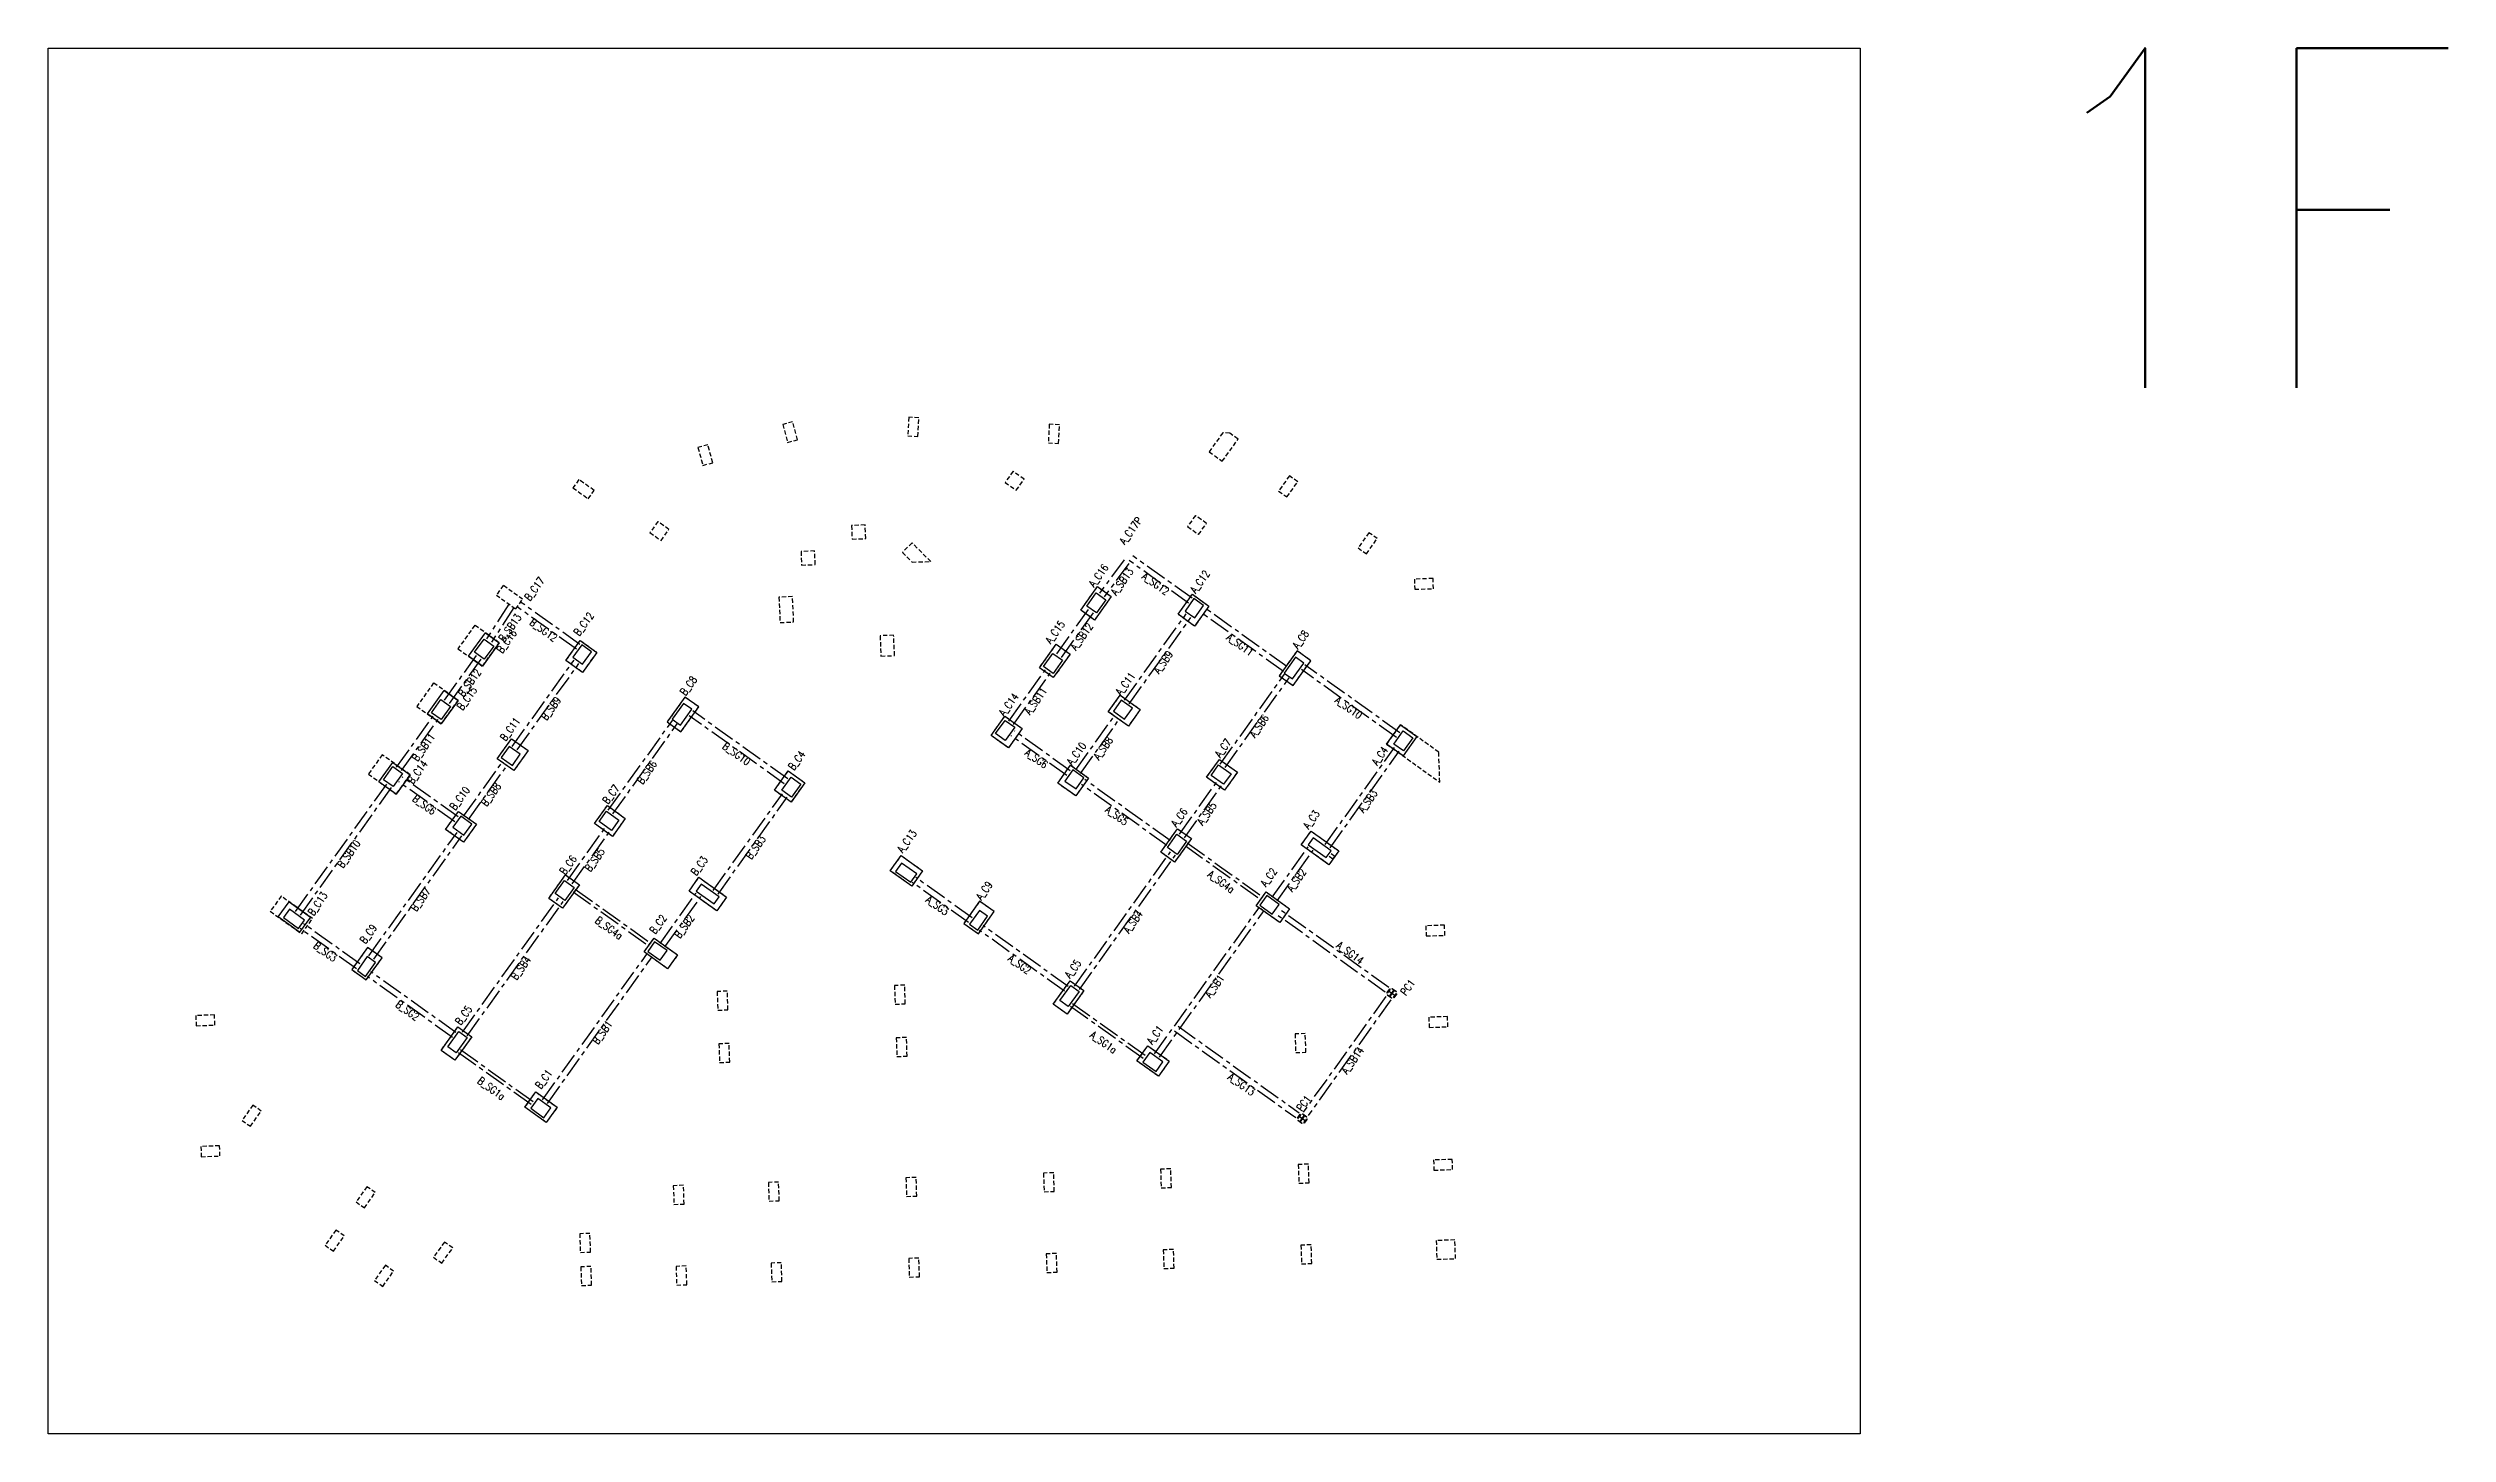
# Model space of a CAD drawing. Header units: millimetres. Extents: x 39613 to 69886, y 27475 to 191272.
# Drawn here: x 50002 to 64126, y 27475 to 35631 of the extents above; entities that cross this region are included whole.
import ezdxf
from ezdxf.enums import TextEntityAlignment as Align

# ---------------------------------------------------------------- set-up
doc = ezdxf.new("R2010")
doc.units = ezdxf.units.MM
doc.header["$LTSCALE"] = 100
doc.header["$MEASUREMENT"] = 0
doc.linetypes.add('CENTER', pattern=[2, 1.25, -0.25, 0.25, -0.25])
doc.linetypes.add('HIDDEN', pattern=[0.375, 0.25, -0.125])
for name, color, linetype in [('TC-COLUMN', 1, 'Continuous'), ('TC-TB', 2, 'Continuous'), ('TC-TC', 4, 'Continuous'), ('TC-虛柱', 4, 'HIDDEN'), ('TC-鋼柱', 11, 'Continuous'), ('TC-鋼粱', 183, 'CENTER')]:
    doc.layers.add(name, color=color, linetype=linetype)
doc.styles.get("Standard").update_dxf_attribs({"font": 'txt.shx', "width": 0.8, "bigfont": 'ae.shx'})

msp = doc.modelspace()

# ---------------------------------------------------------------- linework, layer by layer
at = {"layer": 'Defpoints'}
msp.add_lwpolyline([(50001.56, 35630.59), (60666.19, 35630.59), (60666.19, 27475.22), (50001.56, 27475.22)], close=True, dxfattribs=at)
at = {"layer": 'TC-COLUMN'}
for points in [[(56079.38, 32322.99), (56178.24, 32461.29), (56259.6, 32403.13), (56160.73, 32264.84)], [(56652.05, 32298.32), (56736.38, 32416.28), (56834, 32346.49), (56749.67, 32228.53)], [(52476.93, 32051.1), (52575.79, 32189.4), (52657.15, 32131.24), (52558.28, 31992.95)], [(53049.6, 32026.43), (53133.93, 32144.39), (53231.55, 32074.6), (53147.22, 31956.64)], [(55836.93, 31983.85), (55935.8, 32122.15), (56017.15, 32063.99), (55918.29, 31925.69)], [(57247.88, 31937.08), (57329.23, 31878.93), (57433.91, 32025.37), (57352.55, 32083.52)], [(52234.49, 31711.96), (52333.35, 31850.26), (52414.7, 31792.1), (52315.84, 31653.8)], [(53645.43, 31665.19), (53726.78, 31607.04), (53831.46, 31753.48), (53750.11, 31811.63)], [(56311.64, 31822.52), (56429.6, 31738.2), (56359.82, 31640.58), (56241.86, 31724.9)], [(55633.36, 31699.07), (55735.04, 31626.38), (55653.63, 31512.49), (55551.94, 31585.18)], [(57879.23, 31534.92), (57960.65, 31648.81), (58058.27, 31579.02), (57976.85, 31465.13)], [(52645.51, 31448.65), (52729.83, 31566.61), (52827.46, 31496.82), (52743.13, 31378.86)], [(52030.91, 31427.18), (52132.59, 31354.49), (52051.18, 31240.6), (51949.49, 31313.29)], [(54276.78, 31263.03), (54358.2, 31376.92), (54455.82, 31307.13), (54374.4, 31193.24)], [(56019.69, 31410.68), (56125.44, 31335.07), (56049.84, 31229.32), (55944.08, 31304.92)], [(56896.03, 31444.92), (57001.79, 31369.32), (56926.19, 31263.56), (56820.43, 31339.16)], [(52417.24, 31138.79), (52522.99, 31063.18), (52447.39, 30957.43), (52341.63, 31033.03)], [(53293.58, 31173.03), (53399.34, 31097.43), (53323.74, 30991.67), (53217.98, 31067.27)], [(56551.03, 30898.69), (56649.89, 31036.99), (56731.24, 30978.83), (56632.38, 30840.53)], [(55022.54, 30879.03), (55148.64, 30788.89), (55084.66, 30699.4), (54958.57, 30789.54)], [(52948.58, 30626.8), (53047.44, 30765.1), (53128.79, 30706.94), (53029.93, 30568.64)], [(57250.68, 30484.58), (57112.38, 30583.44), (57170.54, 30664.79), (57308.83, 30565.93)], [(51420.09, 30607.14), (51546.19, 30517), (51482.22, 30427.51), (51356.12, 30517.65)], [(55569.98, 30549.14), (55484.67, 30610.13), (55391.62, 30479.97), (55476.93, 30418.98)], [(53648.23, 30212.69), (53509.93, 30311.55), (53568.09, 30392.9), (53706.38, 30294.04)], [(51967.53, 30277.25), (51882.22, 30338.24), (51789.17, 30208.08), (51874.48, 30147.09)], [(55917.71, 30004.18), (56016.58, 30142.47), (56097.93, 30084.32), (55999.06, 29946.02)], [(52315.26, 29732.29), (52414.13, 29870.58), (52495.48, 29812.43), (52396.61, 29674.13)], [(56474.49, 29759.81), (56600.59, 29669.66), (56536.62, 29580.18), (56410.52, 29670.32)], [(52872.04, 29487.92), (52998.14, 29397.77), (52934.17, 29308.29), (52808.07, 29398.43)]]:
    msp.add_lwpolyline(points, close=True, dxfattribs=at)
for points in [[(57377.2, 30941.31), (57435.35, 31022.66), (57598.05, 30906.35), (57539.9, 30825), (57377.2, 30941.31)], [(53774.75, 30669.42), (53832.9, 30750.77), (53995.6, 30634.46), (53937.45, 30553.11), (53774.75, 30669.42)]]:
    msp.add_lwpolyline(points, dxfattribs=at)
at = {"layer": 'TC-虛柱'}
for points in [[(54354.73, 33309.71), (54412.65, 33325.38), (54383.92, 33431.56), (54326.01, 33415.9)], [(55061.47, 33347.59), (55121.4, 33344.63), (55126.82, 33454.5), (55066.9, 33457.46)], [(55889.02, 33306.73), (55948.94, 33303.77), (55954.37, 33413.63), (55894.44, 33416.59)], [(56915.31, 33366.25), (56835.35, 33254.39), (56912.63, 33199.14), (57005.68, 33329.31), (56956.82, 33364.14)], [(53855.7, 33174.71), (53913.62, 33190.38), (53884.9, 33296.56), (53826.98, 33280.89)], [(53126.25, 33091.32), (53091.36, 33042.51), (53180.84, 32978.54), (53215.74, 33027.35)], [(55634.88, 33074.63), (55699.97, 33028.1), (55746.49, 33093.18), (55681.41, 33139.71)], [(57243.95, 33023.65), (57292.77, 32988.76), (57356.74, 33078.25), (57307.93, 33113.14)], [(53544.42, 32779.19), (53609.5, 32732.66), (53656.03, 32797.74), (53590.95, 32844.27)], [(54734.12, 32740.4), (54814.03, 32744.1), (54810.34, 32824.02), (54730.42, 32820.32)], [(56708.25, 32814.55), (56773.34, 32768.02), (56819.86, 32833.1), (56754.78, 32879.63)], [(57711.79, 32689.21), (57760.61, 32654.31), (57824.58, 32743.8), (57775.77, 32778.69)], [(54436.93, 32587.57), (54516.85, 32591.26), (54513.15, 32671.18), (54433.23, 32667.48)], [(58042.98, 32505.44), (58044.96, 32445.47), (58154.9, 32449.11), (58152.92, 32509.07)], [(52680.93, 32468.39), (52640.22, 32411.45), (52754.12, 32330.03), (52794.82, 32386.98)], [(54310.1, 32249.49), (54390.02, 32253.19), (54383.08, 32403.03), (54303.17, 32399.33)], [(56079.38, 32322.99), (56178.24, 32461.29), (56259.59, 32403.13), (56160.73, 32264.84)], [(56652.05, 32298.32), (56736.38, 32416.27), (56834, 32346.49), (56749.67, 32228.53)], [(52558.51, 31992.78), (52657.38, 32131.08), (52513.39, 32234.01), (52414.52, 32095.72)], [(53049.6, 32026.43), (53133.93, 32144.39), (53231.55, 32074.6), (53147.22, 31956.64)], [(54904, 32052.05), (54983.91, 32055.75), (54978.37, 32175.63), (54898.45, 32171.93)], [(55836.93, 31983.85), (55935.8, 32122.14), (56017.15, 32063.99), (55918.29, 31925.69)], [(57247.88, 31937.08), (57329.23, 31878.93), (57433.91, 32025.36), (57352.55, 32083.52)], [(52316.07, 31653.64), (52414.93, 31791.94), (52270.94, 31894.87), (52172.08, 31756.57)], [(53645.43, 31665.19), (53726.78, 31607.04), (53831.46, 31753.48), (53750.1, 31811.63)], [(56311.64, 31822.52), (56429.6, 31738.19), (56359.82, 31640.57), (56241.86, 31724.9)], [(55633.35, 31699.07), (55735.04, 31626.38), (55653.63, 31512.49), (55551.94, 31585.18)], [(52645.51, 31448.65), (52729.83, 31566.61), (52827.45, 31496.82), (52743.13, 31378.86)], [(52051.41, 31240.43), (52132.82, 31354.32), (51968.5, 31471.8), (51887.08, 31357.91)], [(54276.78, 31263.03), (54358.2, 31376.92), (54455.82, 31307.13), (54374.4, 31193.24)], [(56019.68, 31410.68), (56125.44, 31335.07), (56049.84, 31229.32), (55944.08, 31304.92)], [(56896.03, 31444.92), (57001.79, 31369.32), (56926.18, 31263.56), (56820.43, 31339.16)], [(52417.24, 31138.79), (52522.99, 31063.19), (52447.39, 30957.43), (52341.63, 31033.03)], [(53293.58, 31173.03), (53399.34, 31097.43), (53323.74, 30991.67), (53217.98, 31067.27)], [(56551.03, 30898.69), (56649.89, 31036.98), (56731.24, 30978.83), (56632.38, 30840.53)], [(55022.54, 30879.03), (55148.63, 30788.89), (55084.66, 30699.4), (54958.57, 30789.54)], [(52948.58, 30626.8), (53047.44, 30765.1), (53128.79, 30706.94), (53029.93, 30568.64)], [(57250.68, 30484.57), (57112.38, 30583.44), (57170.54, 30664.79), (57308.83, 30565.92)], [(51494.65, 30418.62), (51558.62, 30508.11), (51373.95, 30640.12), (51309.98, 30550.64)], [(55569.97, 30549.14), (55484.67, 30610.13), (55391.62, 30479.97), (55476.93, 30418.98)], [(53648.23, 30212.69), (53509.93, 30311.55), (53568.09, 30392.9), (53706.38, 30294.04)], [(58110.43, 30465.54), (58112.41, 30405.57), (58222.35, 30409.21), (58220.37, 30469.17)], [(51967.52, 30277.25), (51882.22, 30338.24), (51789.17, 30208.08), (51874.48, 30147.09)], [(55043.49, 30116.19), (54983.52, 30114.15), (54987.25, 30004.22), (55047.22, 30006.25)], [(55917.71, 30004.18), (56016.58, 30142.47), (56097.93, 30084.32), (55999.06, 29946.02)], [(53999.58, 30080.79), (53939.62, 30078.75), (53943.34, 29968.82), (54003.31, 29970.85)], [(50983.76, 29881.6), (50981.43, 29941.55), (50871.51, 29937.29), (50873.84, 29877.33)], [(52315.26, 29732.29), (52414.13, 29870.58), (52495.48, 29812.43), (52396.61, 29674.13)], [(55053.93, 29808.4), (54993.96, 29806.37), (54997.69, 29696.43), (55057.65, 29698.47)], [(57401, 29831.36), (57341.04, 29829.33), (57344.76, 29719.39), (57404.73, 29721.43)], [(58128.22, 29927.54), (58130.2, 29867.58), (58240.14, 29871.21), (58238.16, 29931.18)], [(54010.02, 29773.01), (53950.05, 29770.97), (53953.78, 29661.04), (54013.75, 29663.07)], [(56474.49, 29759.8), (56600.59, 29669.66), (56536.62, 29580.18), (56410.52, 29670.32)], [(51256.49, 29375.31), (51207.68, 29410.2), (51143.7, 29320.71), (51192.51, 29285.82)], [(52872.04, 29487.92), (52998.14, 29397.77), (52934.17, 29308.29), (52808.07, 29398.43)], [(51013.65, 29111.16), (51011.33, 29171.11), (50901.41, 29166.85), (50903.73, 29106.89)], [(54301.37, 28957.41), (54241.41, 28955.38), (54245.14, 28845.44), (54305.1, 28847.48)], [(55110.91, 28984.86), (55050.94, 28982.83), (55054.67, 28872.89), (55114.64, 28874.93)], [(55920.44, 29012.31), (55860.48, 29010.28), (55864.21, 28900.34), (55924.17, 28902.38)], [(56609.26, 29035.67), (56549.3, 29033.64), (56553.03, 28923.7), (56612.99, 28925.73)], [(57419.8, 29063.16), (57359.83, 29061.13), (57363.56, 28951.19), (57423.52, 28953.22)], [(58155.99, 29087.47), (58157.97, 29027.51), (58267.91, 29031.14), (58265.93, 29091.11)], [(51927.63, 28895.52), (51878.82, 28930.42), (51814.85, 28840.93), (51863.66, 28806.04)], [(53741.7, 28938.43), (53681.73, 28936.4), (53685.46, 28826.46), (53745.42, 28828.5)], [(51745.31, 28640.49), (51696.5, 28675.38), (51632.53, 28585.9), (51681.34, 28551)], [(52383.19, 28569.85), (52334.38, 28604.75), (52270.41, 28515.26), (52319.22, 28480.37)], [(53190.96, 28655.5), (53131, 28653.47), (53134.73, 28543.53), (53194.69, 28545.57)], [(55936.54, 28537.53), (55876.57, 28535.5), (55880.3, 28425.56), (55940.27, 28427.6)], [(56625.36, 28560.94), (56565.4, 28558.91), (56569.12, 28448.97), (56629.09, 28451.01)], [(57435.58, 28588.42), (57375.62, 28586.38), (57379.35, 28476.45), (57439.31, 28478.48)], [(58175.3, 28503.53), (58285.24, 28507.16), (58281.6, 28617.1), (58171.66, 28613.47)], [(52035.81, 28432.82), (51987, 28467.71), (51923.03, 28378.23), (51971.84, 28343.34)], [(53197.2, 28461.02), (53137.24, 28458.99), (53140.96, 28349.05), (53200.93, 28351.09)], [(53757.79, 28463.71), (53697.83, 28461.67), (53701.56, 28351.74), (53761.52, 28353.77)], [(54317.47, 28482.68), (54257.51, 28480.65), (54261.23, 28370.71), (54321.2, 28372.75)], [(55127.01, 28510.14), (55067.04, 28508.1), (55070.77, 28398.17), (55130.73, 28400.2)]]:
    msp.add_lwpolyline(points, close=True, dxfattribs=at)
for points in [[(55086.97, 32606.09), (55197.18, 32608.91), (55087.08, 32719.23), (55030.46, 32662.72), (55086.97, 32606.09)], [(58192.54, 31310.94), (58186.71, 31487.2), (57960.65, 31648.81), (57879.23, 31534.92), (58192.54, 31310.94)], [(57377.19, 30941.31), (57435.35, 31022.66), (57598.05, 30906.35), (57539.9, 30825), (57377.19, 30941.31)], [(53774.75, 30669.42), (53832.9, 30750.77), (53995.6, 30634.46), (53937.45, 30553.11), (53774.75, 30669.42)]]:
    msp.add_lwpolyline(points, dxfattribs=at)
at = {"layer": 'TC-鋼柱'}
for points in [[(56170.09, 32424.09), (56227.04, 32383.38), (56171.79, 32306.1), (56114.84, 32346.81)], [(56750.56, 32277.06), (56802.9, 32350.28), (56745.96, 32390.99), (56693.62, 32317.77)], [(52567.64, 32152.2), (52624.59, 32111.49), (52569.34, 32034.21), (52512.4, 32074.92)], [(53148.11, 32005.17), (53200.45, 32078.39), (53143.51, 32119.1), (53091.17, 32045.88)], [(55916.02, 32068.68), (55972.96, 32027.97), (55917.71, 31950.69), (55860.77, 31991.4)], [(57326.34, 31917.87), (57393.22, 32011.43), (57344.41, 32046.32), (57277.53, 31952.77)], [(52313.57, 31796.79), (52370.51, 31756.08), (52315.26, 31678.8), (52258.32, 31719.51)], [(56336.87, 31681.56), (56383.4, 31746.64), (56318.32, 31793.17), (56271.79, 31728.09)], [(53723.89, 31645.98), (53790.77, 31739.54), (53741.96, 31774.43), (53675.08, 31680.88)], [(55633.93, 31674.08), (55690.87, 31633.37), (55635.62, 31556.09), (55578.68, 31596.8)], [(52734.42, 31409.67), (52780.95, 31474.75), (52715.87, 31521.28), (52669.34, 31456.2)], [(57977.49, 31612.19), (58034.44, 31571.48), (57979.19, 31494.19), (57922.24, 31534.9)], [(52031.48, 31402.19), (52088.42, 31361.48), (52033.18, 31284.2), (51976.23, 31324.91)], [(56051.89, 31270.88), (56098.41, 31335.96), (56033.33, 31382.48), (55986.81, 31317.4)], [(56890.79, 31411.79), (56964, 31359.45), (56920.39, 31298.44), (56847.17, 31350.78)], [(54375.04, 31340.3), (54431.99, 31299.59), (54376.74, 31222.3), (54319.79, 31263.01)], [(52449.44, 30998.99), (52495.96, 31064.07), (52430.88, 31110.59), (52384.36, 31045.51)], [(53288.34, 31139.9), (53361.55, 31087.56), (53317.94, 31026.55), (53244.72, 31078.89)], [(56644.65, 31003.86), (56701.59, 30963.15), (56646.35, 30885.87), (56589.4, 30926.57)], [(57524.75, 30866.56), (57553.83, 30907.24), (57448.07, 30982.84), (57419, 30942.16)], [(55079.15, 30721.78), (55114.04, 30770.59), (55024.56, 30834.56), (54989.67, 30785.75)], [(53042.2, 30731.97), (53099.14, 30691.26), (53043.9, 30613.98), (52986.95, 30654.68)], [(53922.3, 30594.67), (53951.38, 30635.35), (53845.62, 30710.95), (53816.55, 30670.27)], [(51476.7, 30449.89), (51511.6, 30498.7), (51422.11, 30562.67), (51387.22, 30513.86)], [(55473.45, 30439.91), (55531.6, 30521.26), (55482.79, 30556.15), (55424.64, 30474.8)], [(57206.52, 30534.58), (57247.23, 30591.53), (57174.02, 30643.86), (57133.31, 30586.92)], [(53604.07, 30262.69), (53644.78, 30319.64), (53571.57, 30371.98), (53530.86, 30315.03)], [(51871, 30168.02), (51929.15, 30249.37), (51880.34, 30284.26), (51822.19, 30202.91)], [(56021.22, 30114.57), (56070.03, 30079.68), (56006.06, 29990.19), (55957.24, 30025.09)], [(57881.52, 30070.54), (57898.97, 30094.95), (57901.41, 30093.2), (57893.27, 30081.81), (57910.35, 30069.6), (57922.57, 30086.69), (57911.18, 30094.83), (57912.92, 30097.27), (57937.33, 30079.82), (57935.58, 30077.38), (57924.19, 30085.52), (57911.98, 30068.44), (57929.06, 30056.23), (57937.21, 30067.62), (57939.65, 30065.87), (57922.2, 30041.47), (57919.76, 30043.21), (57927.9, 30054.6), (57910.82, 30066.81), (57898.6, 30049.73), (57909.99, 30041.59), (57908.25, 30039.15), (57883.84, 30056.59), (57885.59, 30059.03), (57896.98, 30050.89), (57909.19, 30067.97), (57892.11, 30080.19), (57883.96, 30068.8)], [(52418.77, 29842.68), (52467.58, 29807.79), (52403.61, 29718.3), (52354.79, 29753.2)], [(56522.97, 29608.37), (56563.68, 29665.32), (56486.39, 29720.57), (56445.69, 29663.62)], [(52920.52, 29336.48), (52961.23, 29393.43), (52883.94, 29448.68), (52843.24, 29391.73)], [(57354.36, 29333.12), (57371.81, 29357.52), (57374.25, 29355.78), (57366.11, 29344.39), (57383.19, 29332.18), (57395.41, 29349.26), (57384.02, 29357.4), (57385.76, 29359.84), (57410.17, 29342.4), (57408.42, 29339.96), (57397.03, 29348.1), (57384.82, 29331.01), (57401.9, 29318.8), (57410.05, 29330.19), (57412.49, 29328.45), (57395.04, 29304.04), (57392.6, 29305.78), (57400.74, 29317.17), (57383.66, 29329.39), (57371.44, 29312.3), (57382.83, 29304.16), (57381.09, 29301.72), (57356.68, 29319.17), (57358.43, 29321.61), (57369.82, 29313.47), (57382.03, 29330.55), (57364.95, 29342.76), (57356.8, 29331.37)]]:
    msp.add_lwpolyline(points, close=True, dxfattribs=at)
at = {"layer": 'TC-鋼粱'}
for p, q in [((56734.91, 32392.73), (56385.53, 32642.49)), ((56334.97, 32618.35), (56189.63, 32422.84)), ((56363.06, 32597.47), (56217.72, 32401.96)), ((56714.56, 32364.26), (56365.18, 32614.02)), ((52714.16, 32358.2), (52581.66, 32153.45)), ((53132.46, 32120.84), (52783.08, 32370.6)), ((52743.54, 32339.19), (52611.04, 32134.44)), ((53112.11, 32092.37), (52762.73, 32342.13)), ((55938.1, 32065.18), (56125.3, 32327.04)), ((55966.57, 32044.83), (56153.77, 32306.69)), ((56336.51, 31792.45), (56700, 32300.91)), ((56364.99, 31772.1), (56728.48, 32280.56)), ((57272.22, 31962.53), (56786.32, 32309.89)), ((57292.58, 31991.01), (56806.67, 32338.36)), ((52335.65, 31793.29), (52522.85, 32055.15)), ((52364.12, 31772.94), (52551.32, 32034.8)), ((52734.07, 31520.56), (53097.55, 32029.03)), ((52762.54, 31500.21), (53126.03, 32008.67)), ((55656.01, 31670.58), (55871.22, 31971.63)), ((55684.49, 31650.23), (55899.7, 31951.28)), ((56900.68, 31417.01), (57278.69, 31945.79)), ((56929.15, 31396.66), (57307.16, 31925.44)), ((57937.37, 31573.26), (57378.09, 31973.07)), ((57957.72, 31601.73), (57398.45, 32001.54)), ((52053.56, 31398.69), (52268.77, 31699.74)), ((52082.04, 31378.34), (52297.25, 31679.39)), ((53298.23, 31145.12), (53676.24, 31673.9)), ((53326.7, 31124.77), (53704.71, 31653.55)), ((54334.92, 31301.37), (53775.64, 31701.18)), ((54355.27, 31329.84), (53796, 31729.65)), ((56050.27, 31382.66), (56282.79, 31707.93)), ((56078.75, 31362.31), (56311.27, 31687.57)), ((55997.53, 31349.59), (55668.46, 31584.83)), ((56017.88, 31378.06), (55688.82, 31613.3)), ((57518.96, 30944.45), (57925.97, 31513.8)), ((52447.82, 31110.78), (52680.34, 31436.04)), ((52476.3, 31090.42), (52708.82, 31415.68)), ((57547.43, 30924.1), (57954.44, 31493.44)), ((51458.43, 30549), (51994.82, 31299.32)), ((51486.9, 30528.64), (52023.29, 31278.97)), ((52395.08, 31077.7), (52066.01, 31312.94)), ((52415.43, 31106.17), (52086.37, 31341.41)), ((53916.51, 30672.56), (54323.52, 31241.91)), ((53944.98, 30652.21), (54351.99, 31221.55)), ((56585.63, 30938.49), (56083.29, 31297.6)), ((56605.98, 30966.96), (56103.64, 31326.07)), ((56661.04, 31004.43), (56882.03, 31313.57)), ((56689.51, 30984.08), (56910.5, 31293.21)), ((51890.23, 30289.49), (52409.2, 31015.46)), ((51918.7, 30269.14), (52437.68, 30995.1)), ((53058.59, 30732.54), (53279.58, 31041.68)), ((53087.06, 30712.19), (53308.05, 31021.32)), ((56695.19, 30937), (57142.62, 30617.14)), ((56706.82, 30953.27), (57154.25, 30633.41)), ((56043.3, 30111.08), (56607.99, 30900.99)), ((56071.77, 30090.72), (56636.46, 30880.64)), ((57206.27, 30633.1), (57418.62, 30930.14)), ((57234.74, 30612.75), (57447.09, 30909.79)), ((57563.16, 30857.54), (57541.61, 30872.95)), ((57574.79, 30873.81), (57553.24, 30889.22)), ((57563.16, 30857.54), (57574.79, 30873.81)), ((53092.74, 30665.11), (53540.17, 30345.25)), ((53104.37, 30681.38), (53551.8, 30361.52)), ((53603.82, 30361.21), (53816.17, 30658.25)), ((55419.41, 30484.68), (55087.75, 30721.78)), ((55439.76, 30513.16), (55108.11, 30750.25)), ((52440.85, 29839.19), (53005.54, 30629.1)), ((52469.32, 29818.83), (53034.01, 30608.75)), ((53632.29, 30340.86), (53844.64, 30637.9)), ((56514.53, 29712.75), (57131.56, 30575.88)), ((56543, 29692.39), (57160.03, 30555.52)), ((57871.93, 30074.32), (57221.94, 30538.94)), ((57892.29, 30102.8), (57242.29, 30567.41)), ((51816.96, 30212.8), (51485.3, 30449.89)), ((51837.31, 30241.27), (51505.66, 30478.36)), ((55984.65, 30080.61), (55484.49, 30438.16)), ((56005, 30109.09), (55504.85, 30466.63)), ((52912.08, 29440.86), (53529.11, 30303.99)), ((52940.55, 29420.5), (53557.58, 30283.63)), ((52382.2, 29808.72), (51882.04, 30166.27)), ((52402.55, 29837.2), (51902.4, 30194.74)), ((56020.01, 29992.51), (56449.18, 29685.71)), ((56031.64, 30008.78), (56460.81, 29701.98)), ((57875.88, 30049.99), (57389.46, 29369.49)), ((57904.35, 30029.64), (57417.93, 29349.14)), ((56631.72, 29846.59), (57344.78, 29336.9)), ((56652.08, 29875.06), (57365.13, 29365.37)), ((52417.56, 29720.62), (52846.73, 29413.82)), ((52429.19, 29736.89), (52858.36, 29430.09))]:
    msp.add_line(p, q, dxfattribs=at)

# ---------------------------------------------------------------- texts
at = {"layer": 'Defpoints', "color": 3, "width": 0.8}
msp.add_text('1F', height=2000, rotation=360, dxfattribs=at).set_placement((61589.25, 35630.59), align=Align.TOP_LEFT)
at = {"layer": 'TC-TB', "width": 0.8}
for s, rotation, p in [('A_SB13', 54.440027, (56322.78, 32491.1)), ('A_SG12', 324, (56520.73, 32478.23)), ('B_SB13', 54.440027, (52720.33, 32219.21)), ('B_SG12', 324, (52918.28, 32206.34)), ('A_SB12', 54.440027, (56084.87, 32167.32)), ('A_SB9', 54.440027, (56564.46, 32016.73)), ('A_SG11', 324, (57017.64, 32119.94)), ('B_SB12', 54.440027, (52482.42, 31895.43)), ('B_SB9', 54.440027, (52962.01, 31744.84)), ('A_SB11', 54.440027, (55813.88, 31788.25)), ('A_SG10', 324, (57656.27, 31749.62)), ('A_SB6', 54.440027, (57128.61, 31641.28)), ('B_SB11', 54.440027, (52211.43, 31516.36)), ('B_SG10', 324, (54053.82, 31477.74)), ('A_SG6', 324, (55818.89, 31449.63)), ('A_SB8', 54.440027, (56211.2, 31510.29)), ('B_SB6', 54.440027, (53526.16, 31369.39)), ('B_SG6', 324, (52216.44, 31177.74)), ('B_SB8', 54.440027, (52608.75, 31238.41)), ('A_SB3', 54.440027, (57768.66, 31199.18)), ('A_SG5', 324, (56292.43, 31114.28)), ('A_SB5', 54.440027, (56821.8, 31126.14)), ('B_SB10', 54.440027, (51771.95, 30888.69)), ('B_SB3', 54.440027, (54166.21, 30927.29)), ('B_SB5', 54.440027, (53219.35, 30854.25)), ('A_SB2', 54.440027, (57349.04, 30733.94)), ('B_SB7', 54.440027, (52194.46, 30620.49)), ('A_SG4a', 324, (56906.1, 30724.76)), ('B_SG4a', 324, (53303.65, 30452.87)), ('B_SB2', 54.440027, (53746.59, 30462.05)), ('A_SG3', 324, (55236.2, 30584.93)), ('A_SB4', 54.440027, (56387.27, 30489.07)), ('B_SG3', 324, (51633.75, 30313.04)), ('A_SG14', 324, (57664.82, 30306.55)), ('B_SB4', 54.440027, (52784.82, 30217.18)), ('A_SG2', 324, (55720.03, 30239.05)), ('A_SB1', 54.440027, (56866.34, 30110.3)), ('B_SG2', 324, (52117.58, 29967.16)), ('B_SB1', 54.440027, (53263.89, 29838.41)), ('A_SG1a', 324, (56213.94, 29780.12)), ('A_SB14', 54, (57679.74, 29673.35)), ('B_SG1a', 324, (52611.49, 29508.23)), ('A_SG13', 324, (57026.02, 29532.62))]:
    msp.add_text(s, height=45, rotation=rotation, dxfattribs=at).set_placement(p, align=Align.MIDDLE_CENTER)
at = {"layer": 'TC-TC', "width": 0.8}
for s, rotation, p in [('A_C17P', 53.68346, (56373.87, 32790.66)), ('B_C17', 53.68346, (52864.21, 32447.49)), ('A_C16', 53.68346, (56183.95, 32526.41)), ('A_C12', 53.68346, (56780.65, 32489.77)), ('B_C16', 53.68346, (52701.3, 32139.62)), ('B_C12', 53.68346, (53154.5, 32241.43)), ('A_C15', 53.68346, (55928.6, 32193.51)), ('A_C8', 53.68346, (57373.52, 32150.02)), ('B_C8', 53.68346, (53771.07, 31878.13)), ('A_C11', 53.68346, (56342.26, 31889.5)), ('B_C15', 53.68346, (52466.99, 31804.16)), ('A_C14', 53.68346, (55655.64, 31767.16)), ('B_C11', 53.68346, (52721.08, 31622.24)), ('A_C10', 53.68346, (56054.11, 31478.61)), ('A_C7', 53.68346, (56916.99, 31511.42)), ('A_C4', 55.196593, (57839.36, 31465.11)), ('B_C14', 53.68346, (52176.08, 31370.1)), ('B_C4', 53.68346, (54408.27, 31438.92)), ('B_C10', 53.68346, (52424.67, 31215.71)), ('B_C7', 53.68346, (53314.54, 31239.53)), ('A_C6', 53.68346, (56659.25, 31103.45)), ('A_C3', 53.68346, (57436.99, 31090.51)), ('A_C13', 53.68346, (55056.36, 30963.25)), ('B_C6', 53.68346, (53062.59, 30823.46)), ('B_C3', 53.68346, (53834.54, 30818.63)), ('A_C2', 53.68346, (57185.68, 30750.69)), ('B_C13', 55.196594, (51588.44, 30595.07)), ('A_C9', 53.68346, (55511.41, 30672.37)), ('B_C2', 53.68346, (53591.96, 30475.22)), ('B_C9', 53.68346, (51886.76, 30417.73)), ('A_C5', 53.68346, (56033.47, 30211.88)), ('PC1', 53.68346, (58003.7, 30103.22)), ('B_C5', 53.68346, (52447.74, 29939.27)), ('A_C1', 53.68346, (56517.29, 29823.32)), ('B_C1', 53.68346, (52919.15, 29562.96)), ('PC1', 53.68346, (57391.96, 29420.87))]:
    msp.add_text(s, height=45, rotation=rotation, dxfattribs=at).set_placement(p, align=Align.MIDDLE_CENTER)

doc.saveas('drawing.dxf')
